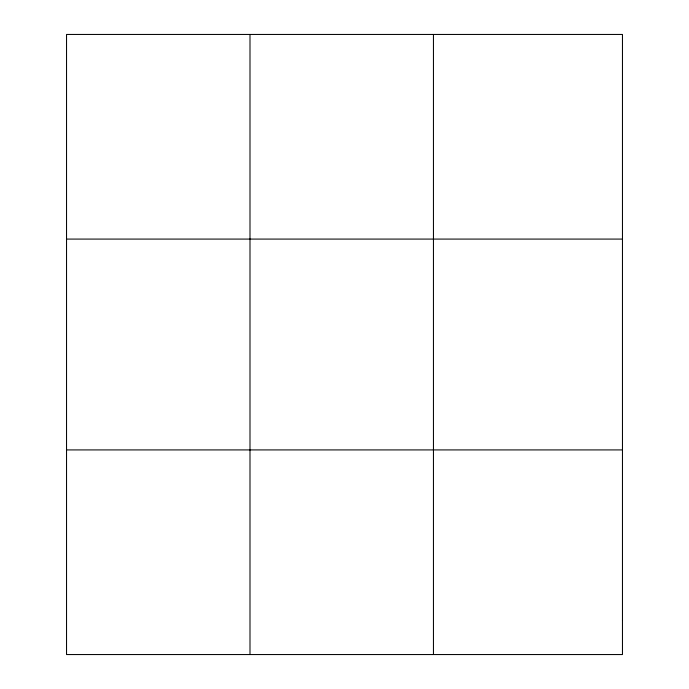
<?xml version="1.0" encoding="UTF-8"?>
<svg xmlns="http://www.w3.org/2000/svg" width="689" height="689" viewBox="0 0 689 689"><rect width="100%" height="100%" fill="white"/><g stroke="black" fill="none" stroke-linecap="round" stroke-linejoin="round"><path stroke-width="1.03" d="M249.995 654.55L249.995 34.45M433.45 654.55L433.45 34.45M66.54 239.083L622.46 239.083M66.54 449.917L622.46 449.917M622.46 620.444L622.46 654.55L66.54 654.55L66.54 34.45L622.46 34.45L622.46 620.444"/></g></svg>
